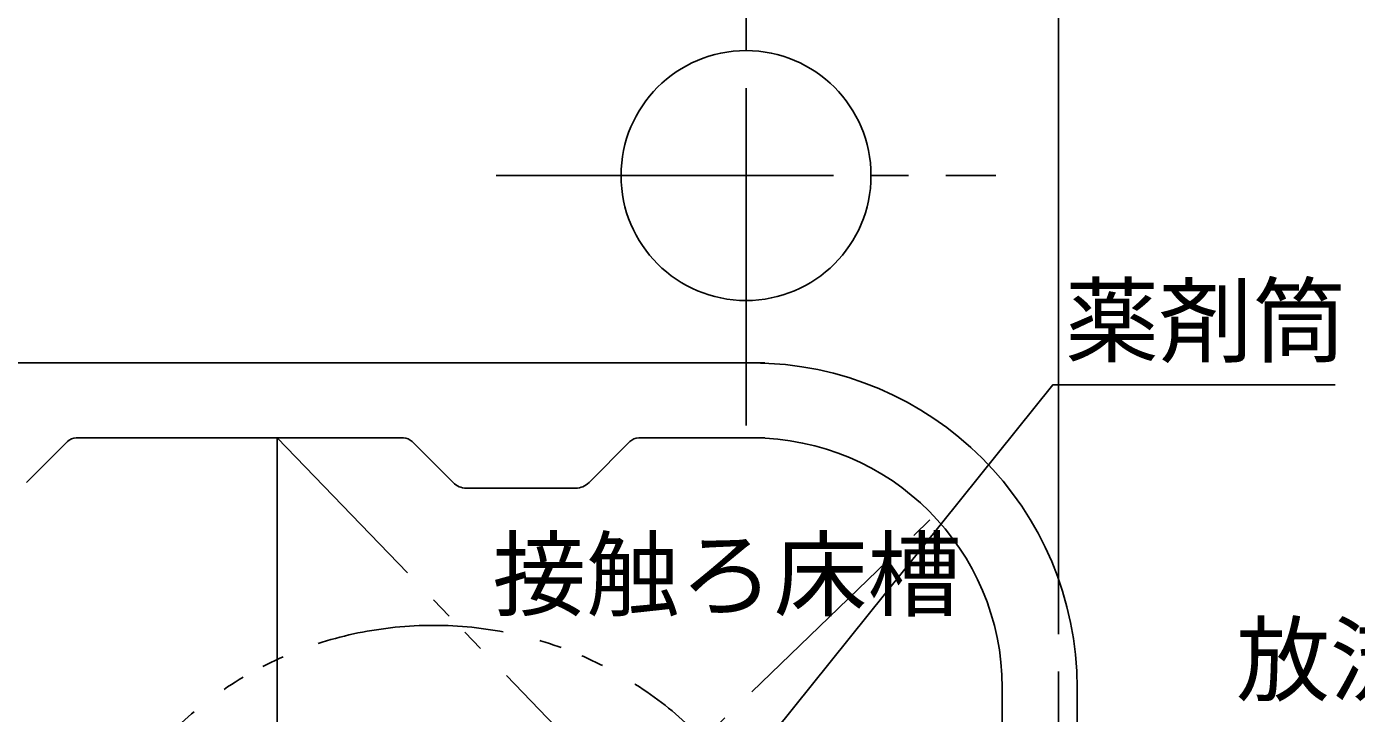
# Model space of a CAD drawing. Units: millimetres, scale not verified. Extents: x -8915 to 8404, y -6690 to 5387.
# Drawn here: x -4518 to -3454, y 717 to 1267 of the extents above; entities that cross this region are included whole.
import ezdxf
from ezdxf.enums import TextEntityAlignment as Align

# ---------------------------------------------------------------- set-up
doc = ezdxf.new("R2010")
doc.units = ezdxf.units.MM
doc.header["$LTSCALE"] = 30
for name, pattern in [('CHAIN2', [12, 9, -1, 1, -1]), ('DASHED2', [3, 2, -1]), ('DOUBLE_CHAIN1', [8.8, 5, -1, 0.6, -0.6, 0.6, -1])]:
    doc.linetypes.add(name, pattern=pattern)
for name, color, linetype, lineweight in [('0-0_KUTAI', 4, 'Continuous', 25), ('0-1_KIKI', 3, 'Continuous', 25), ('0-2_SEISAKU', 2, 'Continuous', 25), ('1-4_14', 3, 'Continuous', 25), ('1-5_15', 3, 'DOUBLE_CHAIN1', 25), ('1-8_18', 3, 'Continuous', 25)]:
    doc.layers.add(name, color=color, linetype=linetype, lineweight=lineweight)
doc.styles.add('MS Gothic', font='')
doc.styles.get('MS Gothic').set_extended_font_data('MS Gothic')

msp = doc.modelspace()

# ---------------------------------------------------------------- linework, layer by layer
at = {"layer": '0-0_KUTAI'}
msp.add_lwpolyline([(-3470.72, 980.24), (-3696.8, 980.24), (-4127.03, 444.38)], dxfattribs=at)
at = {"layer": '0-2_SEISAKU', "linetype": 'CHAIN2'}
for p, q in [((-3942.23, 947.76), (-3942.23, 1347.76)), ((-4142.23, 1147.76), (-3742.23, 1147.76))]:
    msp.add_line(p, q, dxfattribs=at)
at = {"layer": '0-2_SEISAKU'}
msp.add_line((-3692.23, 824.79), (-3692.23, 1297.76), dxfattribs=at)
at = {"layer": '0-2_SEISAKU', "linetype": 'DASHED2'}
msp.add_line((-3692.23, 150.72), (-3692.23, 824.79), dxfattribs=at)
at = {"layer": '0-2_SEISAKU'}
msp.add_circle((-3942.23, 1147.76), 100, dxfattribs=at)
at = {"layer": '1-4_14'}
for p, q in [((-5317.23, 997.76), (-3927.23, 997.76)), ((-4478.08, 937.76), (-4216.38, 937.76)), ((-4028.07, 937.76), (-3927.23, 937.76)), ((-4517.83, 902.02), (-4485.16, 934.82)), ((-4176.62, 902.02), (-4209.3, 934.82)), ((-4067.83, 902.02), (-4035.16, 934.82)), ((-4166, 897.61), (-4078.46, 897.61)), ((-3737.23, 548.66), (-3737.23, 737.76)), ((-3677.23, 237.76), (-3677.23, 737.76))]:
    msp.add_line(p, q, dxfattribs=at)
at = {"layer": '1-4_14', "linetype": 'DOUBLE_CHAIN1'}
msp.add_circle((-4192.23, 487.76), 300, dxfattribs=at)
at = {"layer": '1-4_14'}
for centre, radius, start, end in [((-3937.23, 737.76), 260, 0, 90), ((-4478.08, 927.76), 10, 90, 135.10923), ((-4216.38, 927.76), 10, 44.89078, 90), ((-4028.07, 927.76), 10, 90, 135.10922), ((-3937.23, 737.76), 200, 0, 90), ((-4166, 912.61), 15, 224.89078, 270), ((-4078.46, 912.61), 15, 270, 315.10922)]:
    msp.add_arc(centre, radius, start, end, dxfattribs=at)
at = {"layer": '1-5_15'}
for p, q in [((-4317.23, 937.76), (-3777.38, 378.12)), ((-4317.28, 367.76), (-3791.96, 875.23))]:
    msp.add_line(p, q, dxfattribs=at)
at = {"layer": '1-8_18'}
msp.add_line((-4317.23, 937.76), (-4317.23, 37.76), dxfattribs=at)

# ---------------------------------------------------------------- texts
at = {"layer": '0-1_KIKI', "color": 4, "style": 'MS Gothic'}
for s, p in [('薬剤筒', (-3686.86, 987.64)), ('接触ろ床槽', (-4145.06, 784.58)), ('放流管', (-3549.99, 716.41))]:
    msp.add_text(s, height=54.99, dxfattribs=at).set_placement(p, align=Align.BOTTOM_LEFT)

doc.saveas('drawing.dxf')
